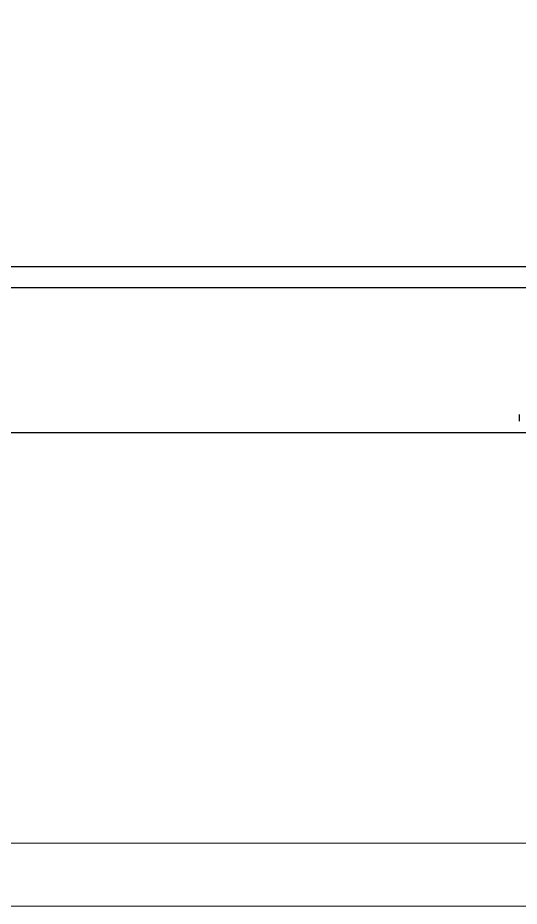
# Model space of a CAD drawing. Header units: millimetres. Extents: x -27104 to 125781, y -3376 to 46996.
# Drawn here: x 59197.61 to 59209.43, y 18518.75 to 18539.71 of the extents above; entities that cross this region are included whole.
import ezdxf

# ---------------------------------------------------------------- set-up
doc = ezdxf.new("R2010")
doc.units = ezdxf.units.MM
doc.header["$LTSCALE"] = 100
doc.header["$MEASUREMENT"] = 0
doc.layers.get('0').update_dxf_attribs({"linetype": 'CONTINUOUS'})
for name, color, linetype in [('ELE7 (0.07)', 8, 'CONTINUOUS'), ('ELE9', 9, 'CONTINUOUS'), ('OVERHEAD DOOR - 1', 4, 'CONTINUOUS'), ('OVERHEAD DOOR - ELE', 9, 'CONTINUOUS'), ('OVERHEAD DOOR - ETC', 252, 'CONTINUOUS'), ('주차-화물', 251, 'CONTINUOUS')]:
    doc.layers.add(name, color=color, linetype=linetype)

# ---------------------------------------------------------------- blocks, each defined once
blk = doc.blocks.new('A$Ca9da7916')
at = {"layer": 'ELE7 (0.07)', "ltscale": 0.002}
blk.add_line((227, 4275), (227, 6725), dxfattribs=at)
at = {"layer": 'OVERHEAD DOOR - 1', "lineweight": 0}
for p, q in [((722, 6770.4), (722, 4229.6)), ((798, 4229.6), (798, 6770.4))]:
    blk.add_line(p, q, dxfattribs=at)
at = {"layer": 'OVERHEAD DOOR - ELE', "ltscale": 0.002}
blk.add_line((27, 6725), (27, 4275), dxfattribs=at)
at = {"layer": 'OVERHEAD DOOR - ETC'}
blk.add_line((205.2, 6642), (213.4, 6642), dxfattribs=at)
blk = doc.blocks.new('A$C9dd89177')
at = {"layer": '주차-화물', "ltscale": 0.1}
blk.add_lwpolyline([(0, 0), (11000, 0), (11000, 3250), (0, 3250), (0, 0), (11000, 3250)], dxfattribs=at)
blk = doc.blocks.new('ggtyu')
at = {"layer": 'ELE9', "color": 253, "ltscale": 0.1, "xscale": 0.01956378461538462, "yscale": 0.01956378461538462, "zscale": 0.01956378461538462, "rotation": 270}
for name, p in [('A$C9dd89177', (58965.842, 18912.347)), ('A$Ca9da7916', (58890.032, 18698.163))]:
    blk.add_blockref(name, p, dxfattribs=at)

msp = doc.modelspace()

# ---------------------------------------------------------------- block references
msp.add_blockref('ggtyu', (189.458, -163.799))

doc.saveas('drawing.dxf')
